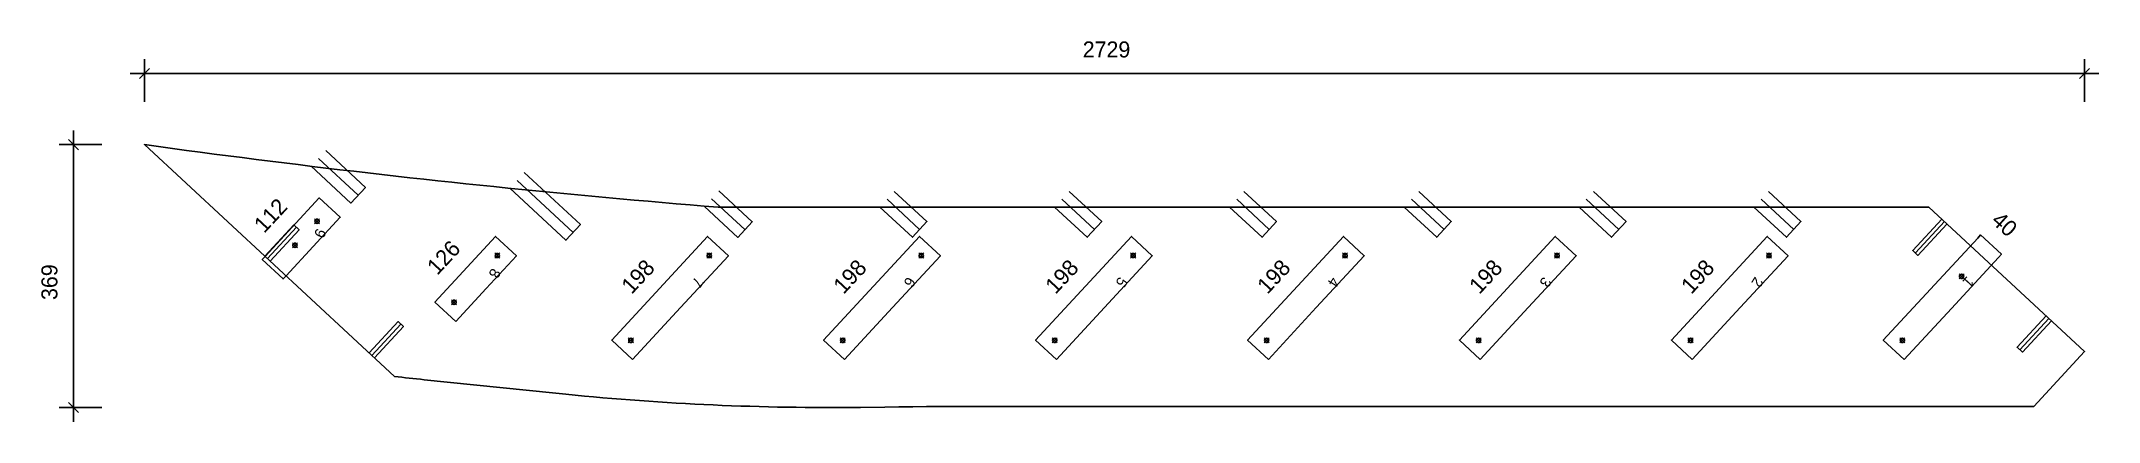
# Model space of a CAD drawing. Header units: millimetres. Extents: x -145 to 2749, y -20 to 515.
import ezdxf
from ezdxf.enums import TextEntityAlignment as Align

# ---------------------------------------------------------------- set-up
doc = ezdxf.new("R2010")
doc.units = ezdxf.units.MM
for name, color, linetype in [('CONTOUR', 7, 'CONTINUOUS'), ('CUT_STEP', 7, 'CONTINUOUS'), ('CUT_STEPTEXT', 7, 'CONTINUOUS'), ('DIMLINES', 7, 'CONTINUOUS'), ('DIMLINESTEXT', 7, 'CONTINUOUS'), ('DRILLINGSOTHER', 7, 'CONTINUOUS'), ('DRILLINGSSIDE', 7, 'CONTINUOUS')]:
    doc.layers.add(name, color=color, linetype=linetype)

msp = doc.modelspace()

# ---------------------------------------------------------------- linework, layer by layer
at = {"layer": 'CONTOUR', "color": 0, "linetype": '0'}
msp.add_lwpolyline([(2657.232, 1.534), (1158.595, 1.529), (1139.06, 1.491), (1119.524, 1.415), (1099.99, 1.3), (1080.455, 1.148), (1060.921, 0.957), (1041.387, 0.728), (1007.077, 0.292, -0.028), (592.788, 18.646), (573.782, 20.607), (393.108, 39.12, -0.004), (351.806, 43.706), (0, 369.31), (19.614, 366.622), (39.231, 363.962), (58.853, 361.329), (78.477, 358.723), (98.106, 356.144), (117.738, 353.593), (137.373, 351.069), (157.013, 348.573), (176.655, 346.103), (196.301, 343.661), (215.95, 341.247), (235.603, 338.859), (255.259, 336.499), (274.918, 334.167), (294.58, 331.861), (314.246, 329.583), (333.915, 327.333), (353.587, 325.109), (373.262, 322.913), (392.94, 320.745), (412.621, 318.604), (432.305, 316.49), (451.991, 314.404), (471.681, 312.345), (491.374, 310.313), (511.069, 308.309), (530.767, 306.332), (550.468, 304.382), (570.172, 302.46), (589.878, 300.566), (609.587, 298.698), (629.298, 296.858), (649.012, 295.046), (668.729, 293.261), (688.448, 291.503), (708.169, 289.773), (727.893, 288.071), (747.619, 286.395), (767.347, 284.747), (787.078, 283.127), (806.811, 281.534), (2509.278, 281.534), (2728.551, 78.592), (2657.232, 1.534)], format="xyb", dxfattribs=at)
at = {"layer": 'CUT_STEP', "color": 1, "linetype": '1'}
for points in [[(199.058, 185.079), (237.129, 226.214), (275.201, 267.35), (245.845, 294.519), (169.701, 212.248), (165.626, 207.845), (194.982, 180.675), (199.058, 185.079)], [(437.896, 121.09), (480.529, 167.154), (523.163, 213.218), (493.806, 240.388), (408.54, 148.26), (437.896, 121.09)], [(686.422, 67.568), (753.823, 140.393), (821.224, 213.218), (791.867, 240.388), (657.066, 94.738), (686.422, 67.568)], [(984.483, 67.568), (1051.884, 140.393), (1119.285, 213.218), (1089.929, 240.388), (955.127, 94.738), (984.483, 67.568)], [(1282.545, 67.568), (1349.945, 140.393), (1417.346, 213.218), (1387.99, 240.388), (1253.188, 94.738), (1282.545, 67.568)], [(1580.606, 67.568), (1648.007, 140.393), (1715.407, 213.218), (1686.051, 240.388), (1551.25, 94.738), (1580.606, 67.568)], [(1878.667, 67.568), (1946.068, 140.393), (2013.469, 213.218), (1984.112, 240.388), (1849.311, 94.738), (1878.667, 67.568)], [(2176.728, 67.568), (2244.129, 140.393), (2311.53, 213.218), (2282.173, 240.388), (2147.372, 94.738), (2176.728, 67.568)], [(2474.79, 67.568), (2541.171, 139.292), (2607.553, 211.016), (2611.629, 215.42), (2582.272, 242.59), (2578.197, 238.186), (2445.433, 94.738), (2474.79, 67.568)]]:
    msp.add_lwpolyline(points, dxfattribs=at)
at = {"layer": 'DIMLINES', "color": 0}
for p, q in [((-20, 469.31), (2748.551, 469.31)), ((7.071, 476.381), (-7.071, 462.239)), ((0, 489.31), (0, 429.31)), ((2735.622, 476.381), (2721.48, 462.239)), ((2728.551, 489.31), (2728.551, 429.31)), ((-107.071, 376.381), (-92.929, 362.239)), ((-100, -20), (-100, 389.31)), ((-120, 369.31), (-60, 369.31)), ((-120, 0), (-60, 0)), ((-107.071, 7.071), (-92.929, -7.071))]:
    msp.add_line(p, q, dxfattribs=at)
at = {"layer": 'DRILLINGSOTHER', "color": 3}
for p, q in [((246.265, 265.245), (239.194, 258.174)), ((239.195, 265.245), (246.264, 258.174)), ((215.085, 231.555), (208.014, 224.484)), ((208.015, 231.555), (215.084, 224.484)), ((499.793, 217.128), (492.722, 210.057)), ((492.723, 217.128), (499.792, 210.057)), ((797.855, 217.128), (790.784, 210.057)), ((790.785, 217.128), (797.854, 210.057)), ((1095.916, 217.128), (1088.845, 210.057)), ((1088.846, 217.128), (1095.915, 210.057)), ((1393.977, 217.128), (1386.906, 210.057)), ((1386.907, 217.128), (1393.976, 210.057)), ((1692.038, 217.128), (1684.967, 210.057)), ((1684.968, 217.128), (1692.037, 210.057)), ((1990.1, 217.128), (1983.028, 210.057)), ((1983.03, 217.128), (1990.098, 210.057)), ((2288.161, 217.128), (2281.09, 210.057)), ((2281.091, 217.128), (2288.16, 210.057)), ((2559.052, 187.772), (2551.981, 180.701)), ((2551.982, 187.772), (2559.051, 180.701)), ((438.98, 151.421), (431.909, 144.35)), ((431.91, 151.421), (438.979, 144.35)), ((687.506, 97.899), (680.435, 90.828)), ((680.436, 97.899), (687.505, 90.828)), ((985.567, 97.899), (978.496, 90.828)), ((978.497, 97.899), (985.566, 90.828)), ((1283.628, 97.899), (1276.557, 90.828)), ((1276.558, 97.899), (1283.627, 90.828)), ((1581.69, 97.899), (1574.619, 90.828)), ((1574.62, 97.899), (1581.689, 90.828)), ((1879.751, 97.899), (1872.68, 90.828)), ((1872.681, 97.899), (1879.75, 90.828)), ((2177.812, 97.899), (2170.741, 90.828)), ((2170.742, 97.899), (2177.811, 90.828)), ((2475.873, 97.899), (2468.802, 90.828)), ((2468.803, 97.899), (2475.872, 90.828))]:
    msp.add_line(p, q, dxfattribs=at)
for centre in [(242.73, 261.71), (211.549, 228.02), (496.258, 213.593), (794.319, 213.593), (1092.38, 213.593), (1390.442, 213.593), (1688.503, 213.593), (1986.564, 213.593), (2284.625, 213.593), (2555.517, 184.236), (435.445, 147.885), (683.97, 94.364), (982.032, 94.364), (1280.093, 94.364), (1578.154, 94.364), (1876.215, 94.364), (2174.277, 94.364), (2472.338, 94.364)]:
    msp.add_circle(centre, 3, dxfattribs=at)
at = {"layer": 'DRILLINGSSIDE', "color": 3}
for p, q in [((244.66, 349.983), (300.581, 298.227)), ((523.973, 319.022), (602.801, 246.065)), ((797.556, 293.364), (844.502, 249.915)), ((1044.304, 292.543), (1090.11, 250.148)), ((1290.164, 292.543), (1335.97, 250.148)), ((1536.025, 292.543), (1581.831, 250.148)), ((1781.885, 292.543), (1827.691, 250.148)), ((2027.745, 292.543), (2073.552, 250.148)), ((2273.606, 292.543), (2319.412, 250.148)), ((2531.295, 261.157), (2490.54, 217.122)), ((172.998, 209.197), (213.753, 253.232)), ((319.78, 73.348), (360.535, 117.382)), ((2678.077, 125.307), (2637.322, 81.273))]:
    msp.add_line(p, q, dxfattribs=at)
at = {"layer": 'DRILLINGSSIDE', "color": 3, "linetype": '3'}
for points in [[(254.849, 360.991), (310.769, 309.235), (290.392, 287.218), (234.471, 338.974)], [(534.161, 330.031), (612.99, 257.073), (592.612, 235.056), (513.784, 308.013)], [(807.745, 304.372), (854.691, 260.923), (834.313, 238.906), (787.368, 282.355)], [(1054.492, 303.551), (1100.298, 261.157), (1079.921, 239.14), (1034.115, 281.534)], [(1300.353, 303.551), (1346.159, 261.157), (1325.782, 239.139), (1279.975, 281.534)], [(1546.213, 303.551), (1592.02, 261.157), (1571.642, 239.139), (1525.836, 281.534)], [(1792.074, 303.551), (1837.88, 261.157), (1817.503, 239.139), (1771.696, 281.534)], [(2037.934, 303.551), (2083.741, 261.157), (2063.363, 239.139), (2017.557, 281.534)], [(2283.795, 303.551), (2329.601, 261.157), (2309.224, 239.139), (2263.417, 281.534)], [(2534.964, 257.76), (2494.21, 213.726), (2486.87, 220.518), (2527.625, 264.553)], [(169.328, 212.593), (210.083, 256.628), (217.422, 249.836), (176.667, 205.801)], [(316.11, 76.744), (356.865, 120.779), (364.204, 113.986), (323.449, 69.952)], [(2681.746, 121.911), (2640.991, 77.876), (2633.652, 84.669), (2674.407, 128.703)]]:
    msp.add_lwpolyline(points, dxfattribs=at)

# ---------------------------------------------------------------- texts
at = {"layer": 'CUT_STEPTEXT'}
for s, rotation, p in [('9', 246, (256.165, 246.782)), ('8', 244, (501.846, 190.186)), ('7', 238, (787.523, 176.806)), ('6', 238, (1085.585, 176.806)), ('5', 238, (1383.646, 176.806)), ('4', 238, (1681.707, 176.806)), ('3', 238, (1979.768, 176.806)), ('2', 238, (2277.829, 176.806)), ('1', 227, (2574.362, 175.154))]:
    msp.add_text(s, height=15, rotation=rotation, dxfattribs=at).set_placement(p, align=Align.TOP_LEFT)
at = {"layer": 'DIMLINESTEXT'}
msp.add_text('2729', height=22.5, dxfattribs=at).set_placement((1319.472, 514.31), align=Align.TOP_LEFT)
for s, rotation, p in [('112', 47, (151.922, 259.289)), ('40', -42, (2611.076, 277.247)), ('126', 47, (395.322, 200.229)), ('198', 47, (668.616, 173.468)), ('198', 47, (966.677, 173.468)), ('198', 47, (1264.739, 173.468)), ('198', 47, (1562.8, 173.468)), ('198', 47, (1860.861, 173.468)), ('198', 47, (2158.922, 173.468)), ('369', 90, (-145, 151.052))]:
    msp.add_text(s, height=22.5, rotation=rotation, dxfattribs=at).set_placement(p, align=Align.TOP_LEFT)

doc.saveas('drawing.dxf')
